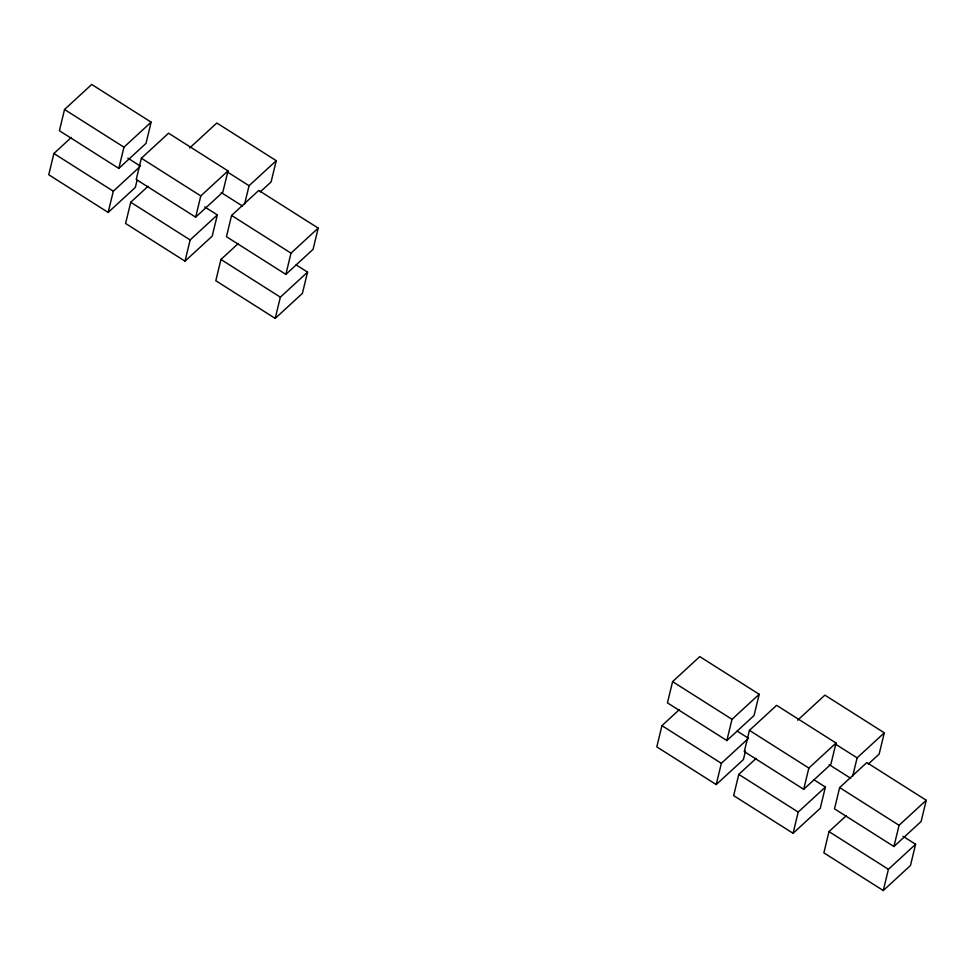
<?xml version="1.0" encoding="UTF-8"?>
<svg xmlns="http://www.w3.org/2000/svg" width="975" height="975" viewBox="0 0 975 975"><rect width="100%" height="100%" fill="white"/><g stroke="black" fill="none" stroke-linecap="round" stroke-linejoin="round"><path stroke-width="1.46" d="M71.285 137.487L53.893 153.502L48.75 174.744L108.164 212.428L135.354 187.407L137.061 180.326M64.533 109.493L59.402 130.723L118.816 168.419L146.006 143.386L151.137 122.155L91.723 84.459L64.533 109.493L123.947 147.176L118.816 168.419M108.164 212.428L113.307 191.197L139.401 167.164M148.127 186.237L130.735 202.252L125.592 223.482L185.006 261.178L212.197 236.145L217.34 214.914L204.689 206.895M141.375 158.23L136.244 179.473L195.658 217.157L222.848 192.136L227.979 170.893L168.565 133.209L141.375 158.23L200.789 195.926L195.658 217.157M185.006 261.178L190.149 239.935L217.34 214.914M238.339 243.457L220.947 259.472L215.804 280.715L275.218 318.398L302.408 293.377L307.552 272.135L296.168 264.92M231.587 215.451L226.456 236.693L285.87 274.377L313.06 249.356L318.191 228.113L258.777 190.43L231.587 215.451L291.001 253.147L285.87 274.377M244.603 204.116L249.052 185.713L276.242 160.692L216.828 122.996L189.637 148.029M276.242 160.692L271.111 181.923L260.228 191.941M275.218 318.398L280.361 297.168L307.552 272.135M679.343 709.629L661.94 725.644L656.809 746.887L716.223 784.57L743.413 759.549L745.461 751.043M672.592 681.622L667.448 702.865L726.862 740.549L754.053 715.528L759.196 694.285L699.782 656.602L672.592 681.622L732.006 719.318L726.862 740.549M716.223 784.57L721.354 763.328L748.544 738.307L737.173 731.092M756.186 758.367L738.782 774.382L733.651 795.624L793.065 833.308L820.255 808.287L825.386 787.044L814.015 779.829M749.434 730.372L744.291 751.603L803.717 789.299L830.895 764.266L836.038 743.035L776.624 705.339L749.434 730.372L808.848 768.056L803.717 789.299M793.065 833.308L798.196 812.078L825.386 787.044M846.398 815.6L828.994 831.614L823.863 852.845L883.277 890.541L910.467 865.507L915.598 844.277L902.96 836.257M839.646 787.593L834.503 808.836L893.929 846.519L921.107 821.498L926.25 800.256L866.836 762.572L839.646 787.593L899.06 825.289L893.929 846.519M852.662 776.258L857.11 757.855L884.301 732.822L824.887 695.138L797.696 720.159M884.301 732.822L879.158 754.065L868.286 764.071M883.277 890.541L888.408 869.298L915.598 844.277M123.947 147.176L151.137 122.155M200.789 195.926L227.979 170.893M291.001 253.147L318.191 228.113M732.006 719.318L759.196 694.285M808.848 768.056L836.038 743.035M899.06 825.289L926.25 800.256M227.565 172.087L249.052 185.713M221.167 192.514L242.653 206.152M127.847 158.145L140.498 166.164M53.893 153.502L113.307 191.197M130.735 202.252L190.149 239.935M220.947 259.472L280.361 297.168M835.624 744.217L857.11 757.855M829.213 764.656L850.712 778.294M661.94 725.644L721.354 763.328M738.782 774.382L798.196 812.078M828.994 831.614L888.408 869.298"/></g></svg>
